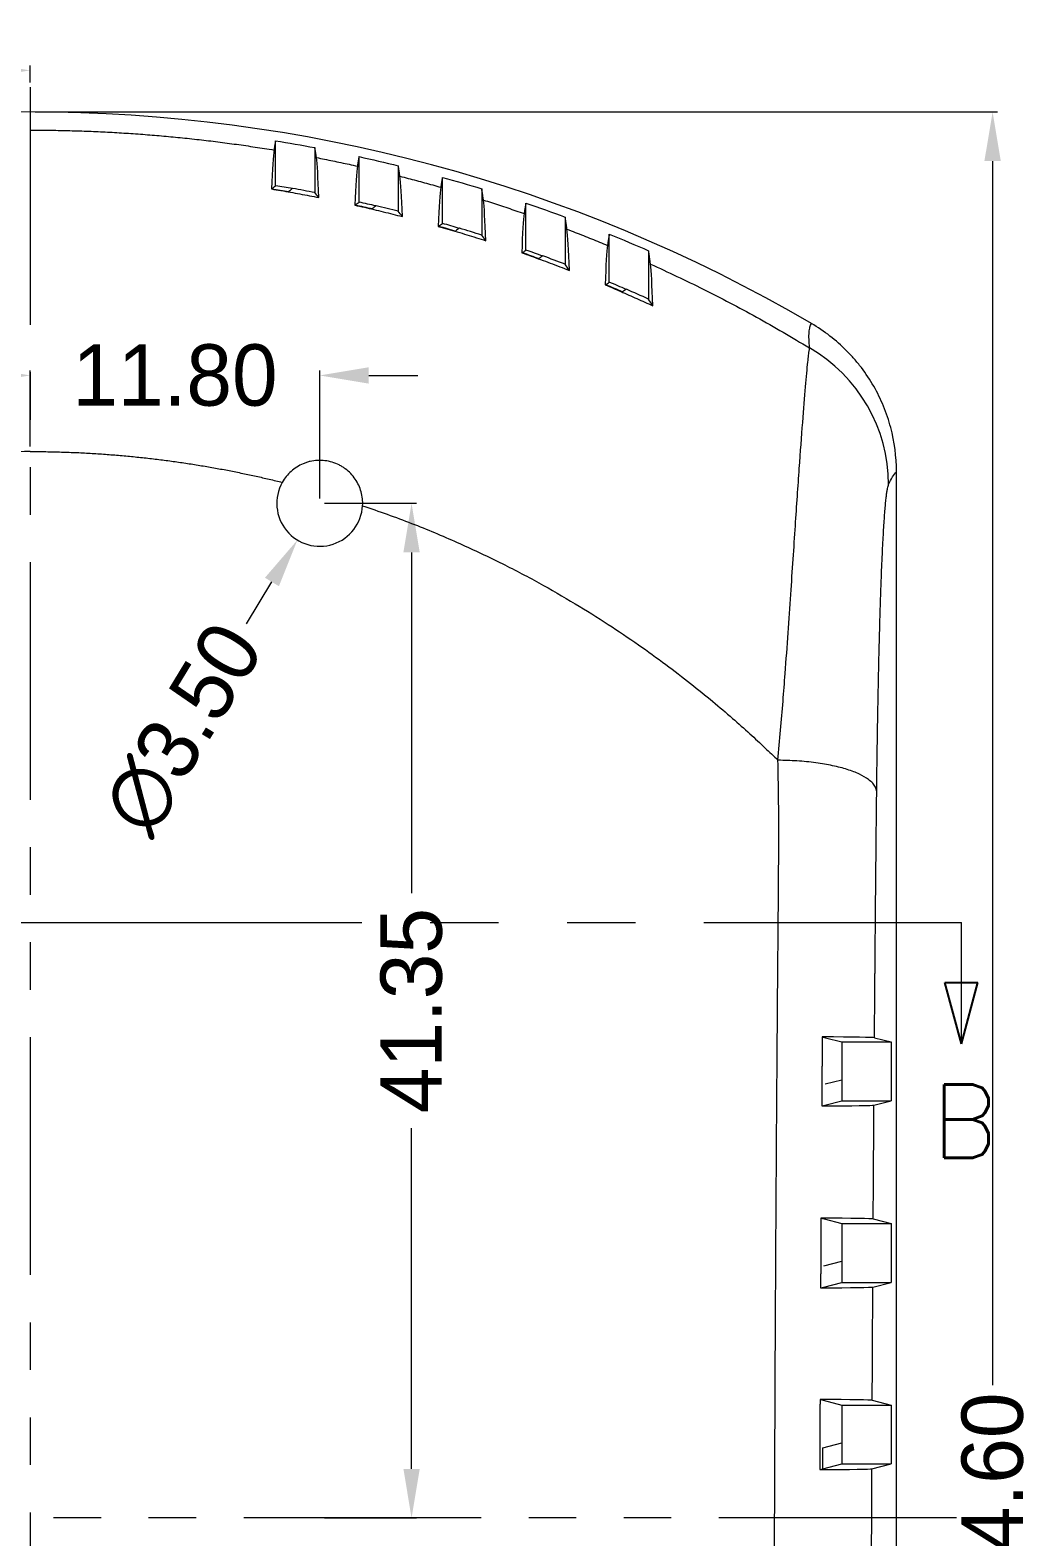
# Model space of a CAD drawing. Extents: x -222 to 335, y 201 to 414.
# Drawn here: x 294.6 to 335.4, y 308.9 to 370.3 of the extents above; entities that cross this region are included whole.
import ezdxf

# ---------------------------------------------------------------- set-up
doc = ezdxf.new("R2010")
doc.units = 0
doc.header["$MEASUREMENT"] = 0
doc.linetypes.add('PHANTOM', pattern=[2.5, 1.25, -0.25, 0.25, -0.25, 0.25, -0.25])
doc.layers.add('10', color=7, linetype='Continuous')
doc.layers.add('TOP', color=7, linetype='Continuous')
doc.styles.add('blockfont', font='simplex.shx', dxfattribs={"bigfont": 'bigfont'})
doc.dimstyles.get("Standard").update_dxf_attribs({"dimtxt": 0.18, "dimasz": 0.18, "dimexe": 0.18, "dimexo": 0.0625, "dimgap": 0.09, "dimtad": 0, "dimtih": 1, "dimtoh": 1, "dimdec": 4, "dimzin": 0, "dimdsep": 46, "dimtxsty": 'Standard', "dimcen": 0.09, "dimadec": 0, "dimazin": 0, "dimtfac": 1, "dimtdec": 4, "dimtofl": 0, "dimtmove": 0, "dimatfit": 3, "dimfxl": 0, "dimtolj": 1, "dimtzin": 0, "dimarcsym": 0})

# ---------------------------------------------------------------- blocks, each defined once
blk = doc.blocks.new('ASSORTED_DRAFT3')
at = {"color": 13}
for p, q in [((344.349, 325.959, 344.349), (343.679, 328.459)), ((343.679, 328.459), (345.019, 328.459)), ((344.349, 325.959, 344.349), (345.019, 328.459))]:
    blk.add_line(p, q, dxfattribs=at)
blk = doc.blocks.new('*D13')
at = {"color": 4, "linetype": 'Continuous', "lineweight": 9}
for p, q in [((294.789, 366.998), (334.006, 366.998)), ((333.806, 364.998), (333.806, 315.107)), ((333.806, 254.398), (333.806, 304.29)), ((294.789, 252.398), (334.006, 252.398))]:
    blk.add_line(p, q, dxfattribs=at)
for points in [[(333.472, 364.998), (334.139, 364.998), (333.806, 366.998)], [(333.472, 254.398), (334.139, 254.398), (333.806, 252.398)]]:
    blk.add_solid(points, dxfattribs=at)
at = {"layer": 'Defpoints', "color": 0, "linetype": 'Continuous', "lineweight": 9}
for p in [(294.589, 366.998), (294.589, 252.398), (333.806, 252.398)]:
    blk.add_point(p, dxfattribs=at)
at = {"color": 3, "linetype": 'Continuous', "lineweight": 9, "insert": (333.806, 309.698), "char_height": 2.5, "attachment_point": 5, "rotation": 90}
blk.add_mtext('\\A1;114.60', dxfattribs=at)
blk = doc.blocks.new('*D16')
at = {"color": 4, "linetype": 'Continuous', "lineweight": 9}
for p, q in [((272.589, 351.648), (272.589, 368.892)), ((274.589, 368.692), (278.806, 368.692)), ((292.589, 368.692), (288.372, 368.692)), ((294.589, 368.205), (294.589, 368.892))]:
    blk.add_line(p, q, dxfattribs=at)
for points in [[(274.589, 369.025), (274.589, 368.359), (272.589, 368.692)], [(292.589, 369.025), (292.589, 368.359), (294.589, 368.692)]]:
    blk.add_solid(points, dxfattribs=at)
at = {"layer": 'Defpoints', "color": 0, "linetype": 'Continuous', "lineweight": 9}
for p in [(294.589, 368.692), (294.589, 368.005), (272.589, 351.448)]:
    blk.add_point(p, dxfattribs=at)
at = {"color": 3, "linetype": 'Continuous', "lineweight": 9, "insert": (283.589, 368.692), "char_height": 2.5, "attachment_point": 5}
blk.add_mtext('\\A1;22.00', dxfattribs=at)
blk = doc.blocks.new('*D19')
at = {"color": 4, "linetype": 'Continuous', "lineweight": 9}
blk.add_line((303.403, 346.135), (304.442, 347.844), dxfattribs=at)
blk.add_solid([(304.157, 348.017), (304.726, 347.671), (305.48, 349.553)], dxfattribs=at)
at = {"layer": 'Defpoints', "color": 0, "linetype": 'Continuous', "lineweight": 9}
for p in [(307.298, 352.544), (305.48, 349.553)]:
    blk.add_point(p, dxfattribs=at)
at = {"color": 3, "linetype": 'Continuous', "lineweight": 9, "insert": (300.811, 341.869), "char_height": 2.5, "attachment_point": 5, "rotation": 58.71473}
blk.add_mtext('\\A1;∅3.50', dxfattribs=at)
blk = doc.blocks.new('*D20')
at = {"color": 4, "linetype": 'Continuous', "lineweight": 9}
for p, q in [((292.589, 356.26), (290.589, 356.26)), ((294.589, 353.359), (294.589, 356.46)), ((306.389, 351.248), (306.389, 356.46)), ((308.389, 356.26), (310.389, 356.26))]:
    blk.add_line(p, q, dxfattribs=at)
for points in [[(292.589, 356.593), (292.589, 355.926), (294.589, 356.26)], [(308.389, 356.593), (308.389, 355.926), (306.389, 356.26)]]:
    blk.add_solid(points, dxfattribs=at)
at = {"layer": 'Defpoints', "color": 0, "linetype": 'Continuous', "lineweight": 9}
for p in [(294.589, 356.26), (294.589, 353.159), (306.389, 351.048)]:
    blk.add_point(p, dxfattribs=at)
at = {"color": 3, "linetype": 'Continuous', "lineweight": 9, "insert": (300.489, 356.26), "char_height": 2.5, "attachment_point": 5}
blk.add_mtext('\\A1;11.80', dxfattribs=at)
blk = doc.blocks.new('*D21')
at = {"color": 4, "linetype": 'Continuous', "lineweight": 9}
for p, q in [((306.589, 351.048), (310.331, 351.048)), ((310.131, 349.048), (310.131, 335.157)), ((310.131, 311.698), (310.131, 325.59)), ((306.589, 309.698), (310.331, 309.698))]:
    blk.add_line(p, q, dxfattribs=at)
for points in [[(309.798, 349.048), (310.464, 349.048), (310.131, 351.048)], [(309.798, 311.698), (310.464, 311.698), (310.131, 309.698)]]:
    blk.add_solid(points, dxfattribs=at)
at = {"layer": 'Defpoints', "color": 0, "linetype": 'Continuous', "lineweight": 9}
for p in [(306.389, 351.048), (306.389, 309.698), (310.131, 309.698)]:
    blk.add_point(p, dxfattribs=at)
at = {"color": 3, "linetype": 'Continuous', "lineweight": 9, "insert": (310.131, 330.373), "char_height": 2.5, "attachment_point": 5, "rotation": 90}
blk.add_mtext('\\A1;41.35', dxfattribs=at)

msp = doc.modelspace()

# ---------------------------------------------------------------- linework, layer by layer
at = {"color": 7, "linetype": 'Continuous', "lineweight": 9}
msp.add_arc((306.389, 351.048), 1.75, 150.76454, 356.85007, dxfattribs=at)
at = {"layer": '10', "color": 1, "linetype": 'PHANTOM', "lineweight": 9, "ltscale": 7.743802}
for p, q in [((294.589, 368.005), (294.589, 250.643)), ((332.329, 309.698), (256.558, 309.698))]:
    msp.add_line(p, q, dxfattribs=at)
at = {"layer": '10', "color": 7, "linetype": 'Continuous', "lineweight": 9}
for p, q in [((304.589, 363.992), (304.589, 365.823)), ((306.189, 365.543), (306.189, 363.711)), ((307.989, 363.326), (307.989, 365.177)), ((309.589, 364.805), (309.589, 362.95)), ((311.389, 362.456), (311.389, 364.333)), ((312.989, 363.865), (312.989, 361.98)), ((314.789, 361.371), (314.789, 363.283)), ((316.389, 362.714), (316.389, 360.791)), ((318.189, 360.06), (318.189, 362.015)), ((319.789, 361.34), (319.789, 359.368)), ((329.889, 263.433), (329.889, 352.337)), ((326.863, 329.303), (326.994, 329.27)), ((326.994, 329.27), (327.665, 329.098)), ((328.993, 329.27), (329.667, 329.098)), ((327.665, 329.098), (327.665, 327.559)), ((327.665, 329.098), (329.667, 329.098)), ((329.667, 329.098), (329.667, 326.698)), ((326.98, 327.384), (327.665, 327.559)), ((327.665, 327.559), (327.665, 326.698)), ((326.974, 326.522), (327.665, 326.698)), ((327.665, 326.698), (329.667, 326.698)), ((328.973, 326.521), (329.667, 326.698)), ((326.843, 326.489), (326.974, 326.522)), ((326.813, 321.916), (326.943, 321.883)), ((326.943, 321.883), (327.665, 321.698)), ((328.942, 321.883), (329.667, 321.698)), ((327.665, 321.698), (327.665, 320.159)), ((327.665, 321.698), (329.667, 321.698)), ((329.667, 321.698), (329.667, 319.298)), ((326.932, 319.972), (327.665, 320.159)), ((327.665, 320.159), (327.665, 319.298)), ((326.797, 319.077), (326.927, 319.11)), ((326.927, 319.11), (327.665, 319.298)), ((327.665, 319.298), (329.667, 319.298)), ((328.925, 319.109), (329.667, 319.298)), ((326.774, 314.526), (326.902, 314.493)), ((326.902, 314.493), (327.665, 314.298)), ((328.901, 314.494), (329.667, 314.298)), ((327.665, 314.298), (327.665, 312.759)), ((327.665, 314.298), (329.667, 314.298)), ((329.667, 314.298), (329.667, 311.898)), ((326.894, 312.562), (327.665, 312.759)), ((327.665, 312.759), (327.665, 311.898)), ((326.761, 311.668), (326.89, 311.701)), ((326.89, 311.701), (327.665, 311.898)), ((327.665, 311.898), (329.667, 311.898)), ((328.889, 311.7), (329.667, 311.898))]:
    msp.add_line(p, q, dxfattribs=at)
at = {"layer": '10', "color": 1, "linetype": 'PHANTOM', "lineweight": 9, "ltscale": 11.153909}
msp.add_line((266.272, 333.959), (332.536, 333.959), dxfattribs=at)
at = {"layer": '10', "color": 1, "linetype": 'Continuous', "lineweight": 9}
msp.add_line((332.536, 329.018), (332.536, 333.959), dxfattribs=at)
at = {"layer": '10', "color": 7, "linetype": 'Continuous', "lineweight": 9}
for radius, start, end in [(63.089, 59.69396, 120.30604), (60.909, 79.89061, 80.55047), (60.916, 79.02237, 79.89061), (60.909, 76.62351, 77.29099), (60.916, 75.74486, 76.62351), (60.909, 73.31142, 73.98909), (60.916, 72.41894, 73.31142), (60.909, 69.94083, 70.63158), (60.916, 69.03061, 69.94083), (60.909, 66.49612, 67.20334), (60.916, 65.56355, 66.49612)]:
    msp.add_arc((294.589, 303.909), radius, start, end, dxfattribs=at)
at = {"layer": '10', "color": 7, "linetype": 'Continuous', "lineweight": 9, "extrusion": (0, 0, -1)}
for radius, start, end in [(62.716, 99.1749, 100.65883), (62.716, 102.33699, 103.83773), (62.716, 105.53778, 107.06075), (60.763, 99.32574, 99.98695), (60.763, 102.59175, 103.26054), (62.716, 108.78914, 110.34047), (60.763, 105.89995, 106.57887), (62.716, 112.10461, 113.69142), (60.763, 109.26355, 109.95552), (60.763, 112.69773, 113.40613)]:
    msp.add_arc((-294.589, 303.909), radius, start, end, dxfattribs=at)
at = {"layer": '10', "color": 7, "linetype": 'Continuous', "lineweight": 9}
msp.add_ellipse((323.072, 351.767), major_axis=(5.228, 3.873), ratio=0.995613, start_param=5.650232, end_param=6.689769, dxfattribs=at)
for points, degree, knots in [([(294.589, 366.259), (294.716, 366.259), (294.971, 366.258), (295.352, 366.255), (295.734, 366.249), (296.116, 366.24), (296.498, 366.23), (296.881, 366.216), (297.263, 366.201), (297.645, 366.183), (298.028, 366.163), (298.41, 366.14), (298.793, 366.115), (299.176, 366.087), (299.558, 366.057), (299.941, 366.025), (300.323, 365.99), (300.706, 365.953), (301.088, 365.913), (301.471, 365.871), (301.853, 365.827), (302.235, 365.78), (302.618, 365.731), (302.999, 365.679), (303.381, 365.625), (303.763, 365.568), (304.144, 365.509), (304.399, 365.468), (304.526, 365.447)], 3, [0, 0, 0, 0, 0.038222, 0.076462, 0.114722, 0.153001, 0.191299, 0.229616, 0.267953, 0.306309, 0.344684, 0.383078, 0.421491, 0.459923, 0.498375, 0.536846, 0.575336, 0.613846, 0.652374, 0.690922, 0.72949, 0.768076, 0.806682, 0.845307, 0.883951, 0.922615, 0.961298, 1, 1, 1, 1]), ([(306.253, 365.138), (306.364, 365.116), (306.587, 365.073), (306.92, 365.005), (307.254, 364.935), (307.589, 364.864), (307.812, 364.814), (307.924, 364.79)], 3, [0, 0, 0, 0, 0.198821, 0.398232, 0.598232, 0.798821, 1, 1, 1, 1]), ([(309.655, 364.377), (309.767, 364.348), (309.991, 364.291), (310.325, 364.203), (310.659, 364.114), (310.991, 364.022), (311.212, 363.96), (311.322, 363.929)], 3, [0, 0, 0, 0, 0.200944, 0.401415, 0.601415, 0.800943, 1, 1, 1, 1]), ([(304.424, 363.859), (304.553, 363.837), (304.81, 363.795), (305.196, 363.727), (305.582, 363.657), (305.969, 363.585), (306.226, 363.534), (306.355, 363.509)], 3, [0, 0, 0, 0, 0.199385, 0.399078, 0.599078, 0.799385, 1, 1, 1, 1]), ([(307.823, 363.2), (307.951, 363.171), (308.208, 363.113), (308.593, 363.023), (308.98, 362.93), (309.368, 362.834), (309.626, 362.768), (309.756, 362.734)], 3, [0, 0, 0, 0, 0.198155, 0.397233, 0.597233, 0.798155, 1, 1, 1, 1]), ([(313.058, 363.408), (313.167, 363.373), (313.387, 363.303), (313.717, 363.196), (314.05, 363.085), (314.384, 362.972), (314.607, 362.895), (314.719, 362.857)], 3, [0, 0, 0, 0, 0.196981, 0.395472, 0.595472, 0.796981, 1, 1, 1, 1]), ([(311.221, 362.336), (311.35, 362.299), (311.609, 362.225), (311.996, 362.11), (312.383, 361.993), (312.771, 361.873), (313.029, 361.79), (313.158, 361.749)], 3, [0, 0, 0, 0, 0.199018, 0.398527, 0.598527, 0.799018, 1, 1, 1, 1]), ([(316.461, 362.221), (316.573, 362.178), (316.797, 362.092), (317.131, 361.96), (317.462, 361.828), (317.79, 361.695), (318.008, 361.605), (318.116, 361.561)], 3, [0, 0, 0, 0, 0.202818, 0.404226, 0.604226, 0.802817, 1, 1, 1, 1]), ([(314.619, 361.258), (314.747, 361.213), (315.005, 361.123), (315.391, 360.983), (315.779, 360.84), (316.169, 360.693), (316.429, 360.592), (316.56, 360.542)], 3, [0, 0, 0, 0, 0.196909, 0.395364, 0.595364, 0.796909, 1, 1, 1, 1]), ([(319.864, 360.801), (320.584, 360.465), (322.042, 359.784), (324.207, 358.646), (325.629, 357.808), (326.349, 357.384)], 3, [0, 0, 0, 0, 0.324772, 0.658109, 1, 1, 1, 1]), ([(318.017, 359.954), (318.125, 359.908), (318.341, 359.817), (318.665, 359.678), (318.989, 359.537), (319.313, 359.393), (319.638, 359.248), (319.854, 359.148), (319.962, 359.099)], 3, [0, 0, 0, 0, 0.165213, 0.331008, 0.497384, 0.664341, 0.83188, 1, 1, 1, 1]), ([(326.349, 357.384), (326.339, 357.505), (326.32, 357.748), (326.327, 358.026), (326.358, 358.246), (326.403, 358.333), (326.425, 358.377)], 3, [0, 0, 0, 0, 0.246486, 0.49522, 0.746345, 1, 1, 1, 1]), ([(329.889, 352.337), (329.889, 352.951), (329.81, 353.551), (329.615, 354.285), (329.571, 354.43), (329.473, 354.72), (329.419, 354.864), (329.245, 355.286), (329.112, 355.558), (328.811, 356.083), (328.643, 356.335), (328.365, 356.7), (328.268, 356.819), (328.068, 357.049), (327.964, 357.16), (327.645, 357.482), (327.419, 357.682), (326.941, 358.052), (326.69, 358.222), (326.425, 358.377)], 3, [0, 0, 0, 0, 0.25, 0.25, 0.3125, 0.3125, 0.375, 0.375, 0.5, 0.5, 0.625, 0.625, 0.6875, 0.6875, 0.75, 0.75, 0.875, 0.875, 1, 1, 1, 1]), ([(325.06, 340.579), (325.097, 340.988), (325.17, 341.797), (325.267, 342.974), (325.369, 344.303), (325.475, 345.766), (325.617, 347.821), (325.769, 350.13), (325.929, 352.485), (326.068, 354.387), (326.186, 355.845), (326.263, 356.669), (326.307, 357.074), (326.33, 357.262), (326.342, 357.343), (326.348, 357.384)], 3, [0, 0, 0, 0, 0.049946, 0.098691, 0.146132, 0.217537, 0.287543, 0.421107, 0.546619, 0.665955, 0.780685, 0.89209, 0.936091, 0.968041, 1, 1, 1, 1]), ([(294.589, 353.159), (293.971, 353.151), (292.736, 353.135), (290.886, 353.01), (288.73, 352.776), (286.276, 352.372), (283.541, 351.735), (280.843, 350.919), (278.205, 349.924), (275.631, 348.772), (273.988, 347.869), (273.165, 347.417)], 3, [0, 0, 0, 0, 0.082509, 0.164958, 0.2475, 0.372149, 0.496919, 0.622751, 0.748776, 0.874143, 1, 1, 1, 1]), ([(294.589, 353.159), (294.696, 353.158), (294.909, 353.158), (295.229, 353.154), (295.547, 353.148), (295.863, 353.14), (296.178, 353.129), (296.492, 353.117), (296.803, 353.101), (297.114, 353.084), (297.423, 353.065), (297.73, 353.043), (298.035, 353.019), (298.339, 352.994), (298.642, 352.966), (298.942, 352.936), (299.241, 352.904), (299.539, 352.871), (299.834, 352.835), (300.128, 352.798), (300.421, 352.758), (300.711, 352.717), (301, 352.674), (301.287, 352.629), (301.573, 352.583), (301.857, 352.535), (302.139, 352.485), (302.419, 352.434), (302.697, 352.381), (302.974, 352.326), (303.249, 352.27), (303.522, 352.213), (303.794, 352.154), (304.063, 352.093), (304.331, 352.031), (304.597, 351.968), (304.774, 351.925), (304.862, 351.903)], 3, [0, 0, 0, 0, 0.030919, 0.061698, 0.092339, 0.12284, 0.153203, 0.183427, 0.213513, 0.24346, 0.273268, 0.302939, 0.332471, 0.361865, 0.391122, 0.42024, 0.449221, 0.478063, 0.506769, 0.535336, 0.563766, 0.592059, 0.620214, 0.648232, 0.676113, 0.703857, 0.731463, 0.758933, 0.786266, 0.813461, 0.84052, 0.867442, 0.894227, 0.920876, 0.947387, 0.973762, 1, 1, 1, 1]), ([(308.136, 350.952), (308.142, 351.047), (308.139, 351.141), (308.119, 351.329), (308.101, 351.423), (308.025, 351.699), (307.945, 351.872), (307.726, 352.195), (307.592, 352.335), (307.391, 352.484), (307.35, 352.512), (307.265, 352.564), (307.221, 352.589), (307.088, 352.656), (306.995, 352.693), (306.8, 352.752), (306.701, 352.773), (306.501, 352.798), (306.399, 352.801), (306.196, 352.791), (306.097, 352.777), (305.951, 352.744), (305.903, 352.73), (305.808, 352.7), (305.761, 352.683), (305.624, 352.625), (305.537, 352.58), (305.372, 352.476), (305.293, 352.416), (305.149, 352.287), (305.083, 352.217), (304.963, 352.068), (304.909, 351.987), (304.862, 351.903)], 3, [0, 0, 0, 0, 0.0625, 0.0625, 0.125, 0.125, 0.25, 0.25, 0.375, 0.375, 0.40625, 0.40625, 0.4375, 0.4375, 0.5, 0.5, 0.5625, 0.5625, 0.625, 0.625, 0.6875, 0.6875, 0.71875, 0.71875, 0.75, 0.75, 0.8125, 0.8125, 0.875, 0.875, 0.9375, 0.9375, 1, 1, 1, 1]), ([(329.084, 339.307), (329.088, 339.666), (329.097, 340.374), (329.111, 341.403), (329.128, 342.391), (329.145, 343.334), (329.164, 344.23), (329.183, 345.073), (329.204, 345.86), (329.225, 346.59), (329.246, 347.265), (329.268, 347.887), (329.291, 348.456), (329.313, 348.976), (329.336, 349.448), (329.36, 349.873), (329.383, 350.253), (329.406, 350.59), (329.43, 350.883), (329.453, 351.136), (329.476, 351.349), (329.5, 351.522), (329.523, 351.658), (329.546, 351.755), (329.561, 351.795), (329.568, 351.811)], 3, [0, 0, 0, 0, 0.054132, 0.107559, 0.160189, 0.211943, 0.262791, 0.312531, 0.360888, 0.407829, 0.45345, 0.497857, 0.541142, 0.583396, 0.624707, 0.665152, 0.704808, 0.743745, 0.782029, 0.819722, 0.856887, 0.893569, 0.929827, 0.965806, 1, 1, 1, 1]), ([(308.136, 350.952), (308.805, 350.719), (310.108, 350.263), (311.968, 349.482), (313.698, 348.669), (315.297, 347.832), (316.77, 346.985), (318.119, 346.14), (319.351, 345.31), (320.468, 344.503), (321.476, 343.729), (322.379, 342.996), (323.183, 342.312), (323.891, 341.681), (324.507, 341.112), (324.885, 340.748), (325.06, 340.579)], 3, [0, 0, 0, 0, 0.105823, 0.206415, 0.301766, 0.391862, 0.476688, 0.556224, 0.630451, 0.69935, 0.762903, 0.821095, 0.873912, 0.921341, 0.963374, 1, 1, 1, 1]), ([(324.138, 266.786), (324.158, 267.708), (324.201, 269.697), (324.337, 274.424), (324.522, 281.766), (324.748, 291.347), (324.904, 301.846), (324.93, 312.591), (324.99, 323.313), (325.047, 331.604), (325.096, 336.68), (325.092, 339.011), (325.07, 340.077), (325.06, 340.579)], 3, [0, 0, 0, 0, 0.037348, 0.080634, 0.191289, 0.333567, 0.466232, 0.614174, 0.767944, 0.902691, 0.955388, 0.978984, 1, 1, 1, 1]), ([(329.084, 339.307), (329.072, 339.364), (329.047, 339.477), (328.93, 339.64), (328.728, 339.822), (328.398, 340.015), (327.903, 340.207), (327.302, 340.36), (326.608, 340.479), (325.854, 340.558), (325.321, 340.572), (325.06, 340.579)], 3, [0, 0, 0, 0, 0.084578, 0.168238, 0.250136, 0.375114, 0.500093, 0.625072, 0.75005, 0.878042, 1, 1, 1, 1]), ([(328.993, 329.27), (328.995, 329.473), (328.998, 329.854), (329.002, 330.387), (329.005, 330.845), (329.008, 331.229), (329.011, 331.537), (329.013, 331.771), (329.016, 332.133), (329.02, 332.619), (329.027, 333.477), (329.036, 334.517), (329.048, 335.759), (329.057, 336.757), (329.065, 337.553), (329.072, 338.21), (329.078, 338.805), (329.083, 339.187), (329.084, 339.307)], 3, [0, 0, 0, 0, 0.060075, 0.112764, 0.158067, 0.195984, 0.226517, 0.249665, 0.265428, 0.334061, 0.394269, 0.520537, 0.644234, 0.765363, 0.819744, 0.883943, 0.963581, 1, 1, 1, 1]), ([(328.942, 321.883), (328.947, 322.675), (328.957, 324.223), (328.967, 325.767), (328.973, 326.521)], 3, [0, 0, 0, 0, 0.510707, 1, 1, 1, 1]), ([(326.89, 311.701), (326.891, 311.875), (326.891, 312.05), (326.892, 312.224), (326.893, 312.399), (326.893, 312.48), (326.894, 312.562)], 2, [0, 0, 0, 0.403343, 0.403343, 0.806686, 0.806686, 1, 1, 1]), ([(328.871, 307.101), (328.872, 307.28), (328.877, 308.815), (328.883, 310.348), (328.889, 311.7)], 3, [0, 0, 0, 0, 0.11637, 1, 1, 1, 1])]:
    msp.add_open_spline(points, degree=degree, knots=knots, dxfattribs=at)
for points, degree in [([(304.526, 365.447), (304.49, 365.21), (304.456, 364.68), (304.424, 363.859)], 3), ([(304.589, 365.823), (304.557, 365.66), (304.526, 365.447)], 2), ([(306.253, 365.138), (306.221, 365.366), (306.189, 365.543)], 2), ([(306.355, 363.509), (306.322, 364.343), (306.288, 364.887), (306.253, 365.138)], 3), ([(307.924, 364.79), (307.889, 364.552), (307.855, 364.021), (307.823, 363.2)], 3), ([(307.989, 365.177), (307.956, 365.01), (307.924, 364.79)], 2), ([(309.655, 364.377), (309.622, 364.619), (309.589, 364.805)], 2), ([(309.756, 362.734), (309.724, 363.571), (309.69, 364.12), (309.655, 364.377)], 3), ([(311.389, 364.333), (311.355, 364.16), (311.322, 363.929)], 2), ([(304.435, 363.868), (304.432, 363.865), (304.428, 363.862), (304.424, 363.859)], 3), ([(304.435, 363.862), (304.487, 363.905), (304.538, 363.948), (304.589, 363.992)], 3), ([(305.28, 363.88), (305.229, 363.837), (305.178, 363.794), (305.127, 363.751)], 3), ([(306.355, 363.509), (306.299, 363.576), (306.244, 363.644), (306.189, 363.711)], 3), ([(311.322, 363.929), (311.287, 363.689), (311.253, 363.157), (311.221, 362.336)], 3), ([(313.058, 363.408), (313.023, 363.667), (312.989, 363.865)], 2), ([(307.835, 363.21), (307.831, 363.207), (307.827, 363.203), (307.823, 363.2)], 3), ([(307.835, 363.203), (307.887, 363.244), (307.938, 363.285), (307.989, 363.326)], 3), ([(308.68, 363.173), (308.629, 363.133), (308.578, 363.092), (308.527, 363.051)], 3), ([(309.756, 362.734), (309.7, 362.806), (309.645, 362.878), (309.589, 362.95)], 3), ([(313.158, 361.749), (313.126, 362.589), (313.092, 363.145), (313.058, 363.408)], 3), ([(314.789, 363.283), (314.754, 363.101), (314.719, 362.857)], 2), ([(311.235, 362.347), (311.231, 362.343), (311.226, 362.34), (311.221, 362.336)], 3), ([(311.235, 362.34), (311.287, 362.378), (311.338, 362.417), (311.389, 362.456)], 3), ([(314.719, 362.857), (314.684, 362.614), (314.651, 362.079), (314.619, 361.258)], 3), ([(316.461, 362.221), (316.425, 362.501), (316.389, 362.714)], 2), ([(312.08, 362.26), (312.029, 362.222), (311.978, 362.184), (311.927, 362.146)], 3), ([(313.158, 361.749), (313.102, 361.826), (313.045, 361.903), (312.989, 361.98)], 3), ([(316.56, 360.542), (316.528, 361.386), (316.495, 361.95), (316.461, 362.221)], 3), ([(318.189, 362.015), (318.152, 361.823), (318.116, 361.561)], 2), ([(314.635, 361.27), (314.63, 361.266), (314.625, 361.262), (314.619, 361.258)], 3), ([(314.635, 361.262), (314.687, 361.299), (314.738, 361.335), (314.789, 361.371)], 3), ([(315.48, 361.131), (315.429, 361.095), (315.378, 361.059), (315.327, 361.023)], 3), ([(318.116, 361.561), (318.081, 361.314), (318.049, 360.775), (318.017, 359.954)], 3), ([(319.864, 360.801), (319.827, 361.108), (319.789, 361.34)], 2), ([(316.56, 360.542), (316.503, 360.625), (316.446, 360.708), (316.389, 360.791)], 3), ([(319.962, 359.099), (319.931, 359.948), (319.898, 360.521), (319.864, 360.801)], 3), ([(318.035, 359.966), (318.029, 359.962), (318.023, 359.958), (318.017, 359.954)], 3), ([(318.035, 359.958), (318.087, 359.992), (318.138, 360.026), (318.189, 360.06)], 3), ([(318.88, 359.772), (318.829, 359.739), (318.778, 359.705), (318.727, 359.672)], 3), ([(319.962, 359.099), (319.904, 359.189), (319.847, 359.279), (319.789, 359.368)], 3), ([(329.568, 351.811), (329.675, 352.048), (329.782, 352.226), (329.889, 352.337)], 3), ([(326.863, 329.303), (326.853, 327.903), (326.843, 326.489)], 2), ([(328.993, 329.27), (328.941, 329.283), (328.14, 329.296), (326.863, 329.303)], 3), ([(326.843, 326.489), (328.119, 326.496), (328.921, 326.508), (328.973, 326.521)], 3), ([(326.813, 321.916), (326.805, 320.503), (326.797, 319.077)], 2), ([(328.942, 321.883), (328.89, 321.896), (328.085, 321.909), (326.813, 321.916)], 3), ([(326.797, 319.077), (328.068, 319.084), (328.874, 319.096), (328.925, 319.109)], 3), ([(328.901, 314.494), (328.909, 316.035), (328.917, 317.574), (328.925, 319.109)], 3), ([(326.774, 314.526), (326.767, 313.104), (326.761, 311.668)], 2), ([(328.901, 314.494), (328.85, 314.507), (328.041, 314.519), (326.774, 314.526)], 3), ([(326.761, 311.668), (328.029, 311.675), (328.838, 311.687), (328.889, 311.7)], 3)]:
    msp.add_open_spline(points, degree=degree, dxfattribs=at)

# ---------------------------------------------------------------- block references
at = {"layer": 'TOP', "color": 1, "linetype": 'Continuous', "lineweight": 9}
msp.add_blockref('ASSORTED_DRAFT3', (-11.813, 3.058), dxfattribs=at)

# ---------------------------------------------------------------- texts
at = {"layer": 'TOP', "color": 1, "linetype": 'Continuous', "lineweight": 9, "insert": (331.322, 324.369), "char_height": 3, "attachment_point": 7, "line_spacing_factor": 0.903614, "style": 'blockfont'}
msp.add_mtext('\\W01.000;B', dxfattribs=at)

# ---------------------------------------------------------------- dimensions: what is measured, and where the dimension line sits
at = {"color": 7, "linetype": 'Continuous', "lineweight": 9}
for base, p1, p2, picture, middle in [((294.589, 368.692), (272.589, 351.448), (294.589, 368.005), '*D16', (283.589, 368.692)), ((294.589, 356.26), (306.389, 351.048), (294.589, 353.159), '*D20', (300.489, 356.26))]:
    dim = msp.add_linear_dim(base=base, p1=p1, p2=p2, dimstyle='Standard', override={"dimtxt": 2.5, "dimasz": 2, "dimexe": 0.2, "dimexo": 0.2, "dimgap": 0.2, "dimtih": 0, "dimtoh": 0, "dimdec": 2, "dimdsep": 0, "dimcen": 0, "dimclrd": 4, "dimclre": 4, "dimclrt": 3, "dimadec": 1, "dimtdec": 2, "dimlwd": 9, "dimlwe": 9}, dxfattribs=at)
    dim.commit()
    dim.dimension.update_dxf_attribs({"geometry": picture, "text_midpoint": middle})
for base, p1, p2, picture, middle in [((333.806, 252.398), (294.589, 366.998), (294.589, 252.398), '*D13', (333.806, 309.698)), ((310.131, 309.698), (306.389, 351.048), (306.389, 309.698), '*D21', (310.131, 330.373))]:
    dim = msp.add_linear_dim(base=base, p1=p1, p2=p2, angle=90, dimstyle='Standard', override={"dimtxt": 2.5, "dimasz": 2, "dimexe": 0.2, "dimexo": 0.2, "dimgap": 0.2, "dimtih": 0, "dimtoh": 0, "dimdec": 2, "dimdsep": 0, "dimcen": 0, "dimclrd": 4, "dimclre": 4, "dimclrt": 3, "dimadec": 1, "dimtdec": 2, "dimlwd": 9, "dimlwe": 9}, dxfattribs=at)
    dim.commit()
    dim.dimension.update_dxf_attribs({"geometry": picture, "text_midpoint": middle})
dim = msp.add_diameter_dim_2p(p1=(307.298, 352.544), p2=(305.48, 349.553), dimstyle='Standard', override={"dimtxt": 2.5, "dimasz": 2, "dimexe": 0.2, "dimexo": 0.2, "dimgap": 0.2, "dimtih": 0, "dimtoh": 0, "dimdec": 2, "dimdsep": 0, "dimcen": 0, "dimclrd": 4, "dimclre": 4, "dimclrt": 3, "dimadec": 1, "dimtdec": 2, "dimlwd": 9, "dimlwe": 9}, dxfattribs=at)
dim.commit()
dim.dimension.update_dxf_attribs({"geometry": '*D19', "text_midpoint": (300.811, 341.869)})

doc.saveas('drawing.dxf')
